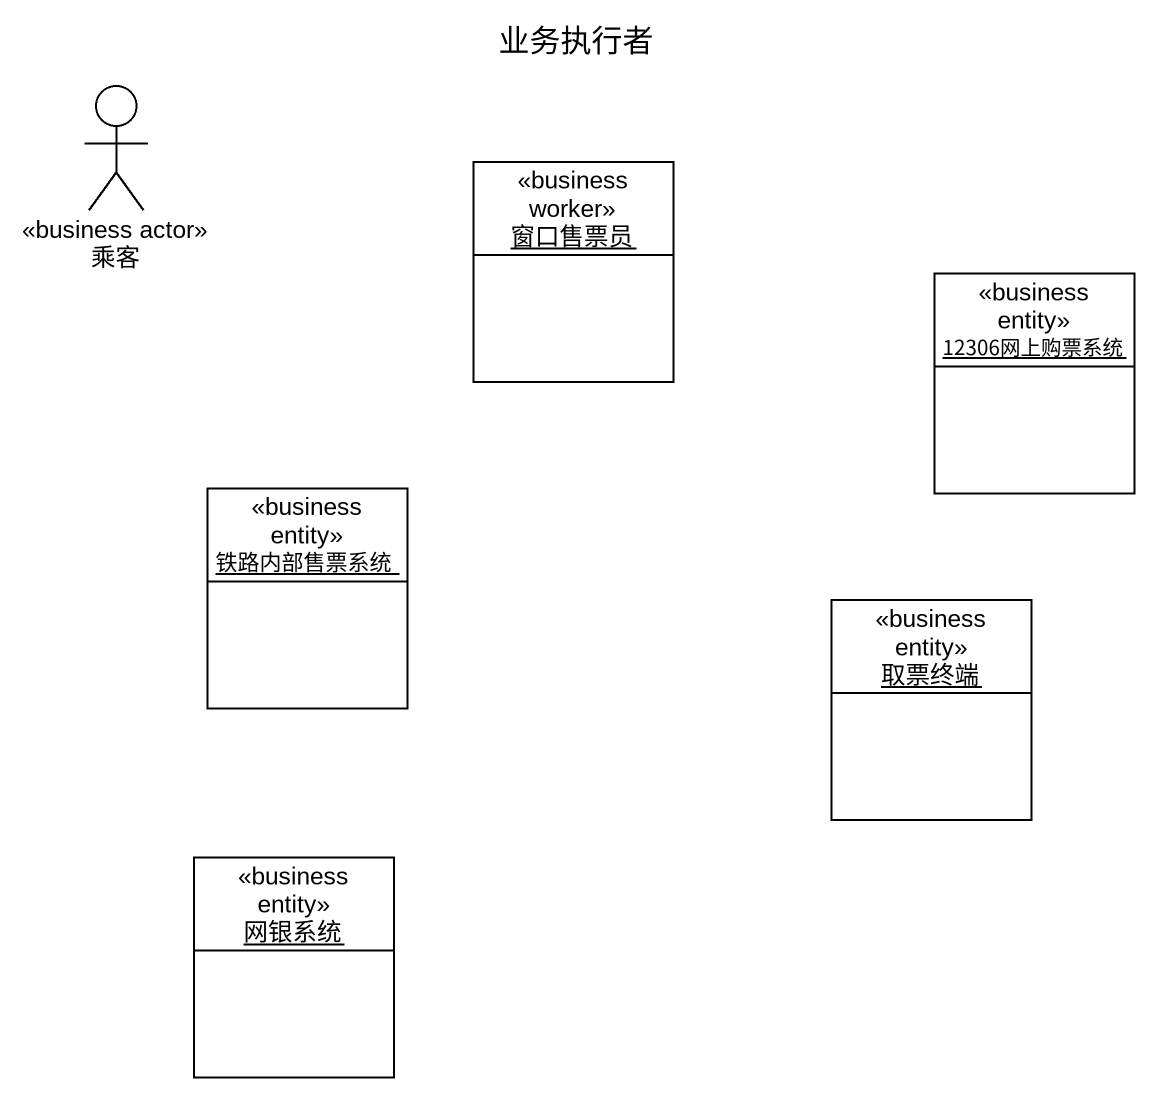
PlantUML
@startuml
title 业务执行者
allowmixing
hide circle
hide empty members
actor 乘客 <<business actor>>
object 窗口售票员 <<business worker>>
object "12306网上购票系统" as o12306网上购票系统 <<business entity>>
object 铁路内部售票系统 <<business entity>>
object 取票终端 <<business entity>>
object 网银系统 <<business entity>>
@enduml
